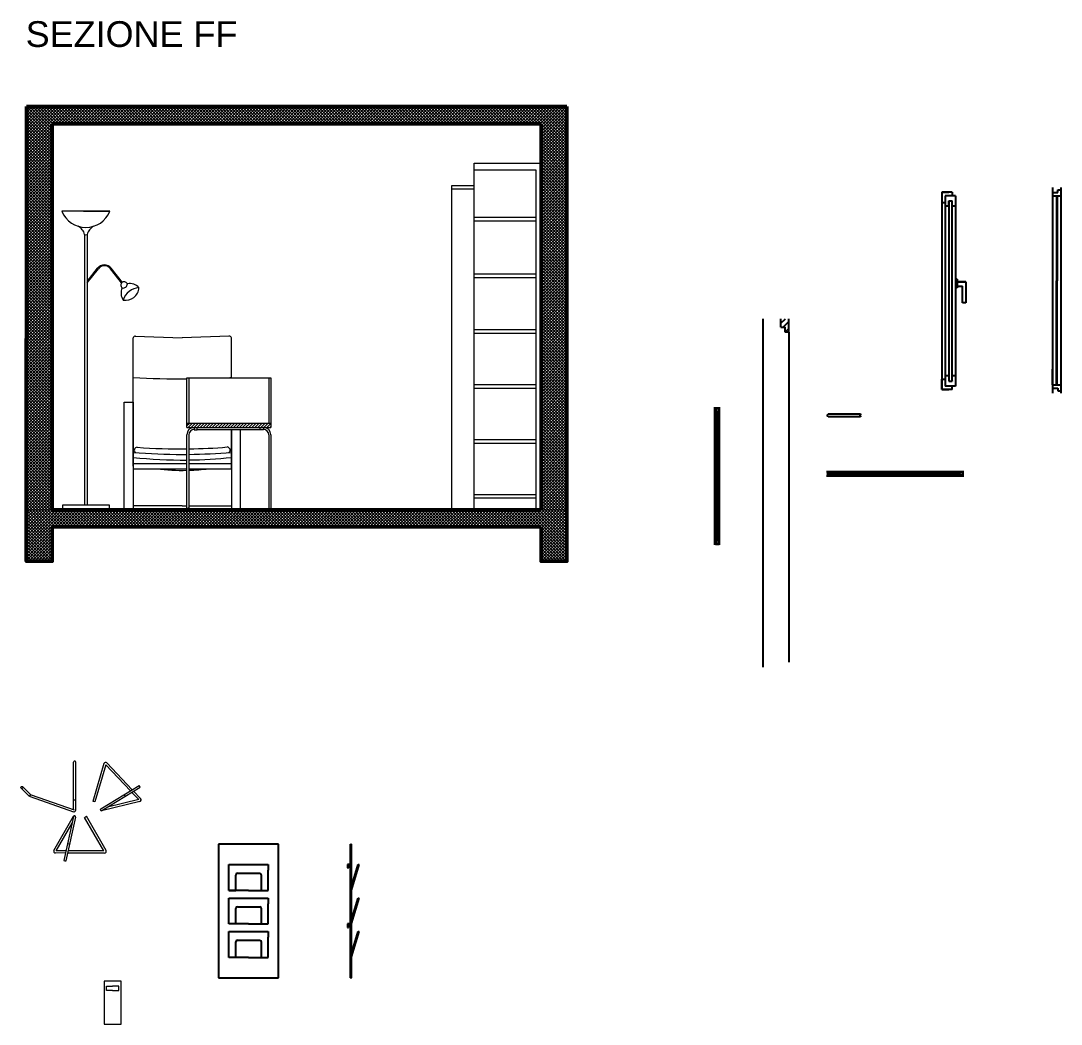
# Model space of a CAD drawing. Header units: millimetres. Extents: x 3258 to 5904, y 891 to 1994.
# Drawn here: x 5298 to 5904, y 1354 to 1938 of the extents above; entities that cross this region are included whole.
import ezdxf

# ---------------------------------------------------------------- set-up
doc = ezdxf.new("R2010")
doc.units = ezdxf.units.MM
doc.header["$LTSCALE"] = 0.5
for name, color, linetype in [('22££aggiunte', 7, 'Continuous'), ('22££arredo', 250, 'Continuous'), ('22££porte e finestre', 232, 'Continuous')]:
    doc.layers.add(name, color=color, linetype=linetype)
for name, color, linetype, lineweight in [('A-SECT-PATT', 8, 'Continuous', 18), ('AA - pareti sezionate', 7, 'Continuous', 50), ('AA- arredo', 8, 'Continuous', 18)]:
    doc.layers.add(name, color=color, linetype=linetype, lineweight=lineweight)
doc.styles.add('ARIAL', font='arial.ttf')

msp = doc.modelspace()

# ---------------------------------------------------------------- hatches: boundary and pattern name
at = {"layer": '22££aggiunte', "transparency": 33554687}
h = msp.add_hatch(dxfattribs=at)
h.set_pattern_fill('ANSI31', color=256, scale=0.8)
h.set_pattern_definition([(45, (5133.4018, 2023.614), (-1.796051, 1.796051), [])])
h.paths.add_polyline_path([(5745.57, 1759.77), (5745.58, 1764.56), (5741.06, 1764.56), (5741.09, 1759.77)])
at = {"layer": '22££aggiunte', "ltscale": 0.45, "transparency": 33554687}
h = msp.add_hatch(dxfattribs=at)
h.set_pattern_fill('ANSI31', color=256, scale=0.8)
h.set_pattern_definition([(45, (5133.815, 2023.614), (-1.796051, 1.796051), [])])
h.paths.add_polyline_path([(5745.57, 1759.77), (5743.57, 1759.77), (5743.57, 1756.77), (5745.57, 1756.77)])
at = {"layer": '22££aggiunte'}
h = msp.add_hatch(color=256, dxfattribs=at)
h.dxf.hatch_style = 1
h.paths.add_polyline_path([(5767.84, 1675.26), (5769.19, 1675.26), (5769.19, 1675.51), (5767.59, 1675.51), (5767.59, 1672.91), (5769.19, 1672.91), (5769.19, 1673.13), (5767.84, 1673.13)])
h.paths.add_polyline_path([(5847.65, 1675.51), (5846.05, 1675.51), (5846.05, 1675.26), (5847.4, 1675.26), (5847.4, 1673.13), (5846.05, 1673.13), (5846.05, 1672.88), (5847.65, 1672.88)])
at = {"layer": 'A-SECT-PATT', "true_color": 0x000000}
h = msp.add_hatch(dxfattribs=at)
h.set_pattern_fill('ANSI37', color=18, scale=10, style=0)
h.set_pattern_definition([(45, (-373.133, -16383.4028), (-0.88388348, 0.88388348), []), (135, (-373.133, -16383.4028), (-0.88388348, -0.88388348), [])])
h.paths.add_polyline_path([(5301.29, 1888.25), (5301.29, 1888.27), (5301.4, 1888.27), (5301.4, 1653.25), (5316.4, 1653.25), (5316.4, 1878.25), (5601.29, 1878.25), (5601.29, 1653.25), (5616.29, 1653.25), (5616.29, 1888.25)])
h = msp.add_hatch(dxfattribs=at)
h.set_pattern_fill('ANSI37', color=18, scale=10)
h.set_pattern_definition([(45, (9417.345, 216789.8001), (-0.8838834765, 0.8838834765), []), (135, (9417.345, 216789.8001), (-0.8838834765, -0.8838834765), [])])
h.paths.add_polyline_path([(5616.29, 1623.25), (5616.29, 1653.25), (5301.29, 1653.25), (5301.29, 1623.25), (5316.4, 1623.25), (5316.4, 1643.25), (5601.29, 1643.25), (5601.29, 1623.25)])
at = {"layer": 'AA- arredo'}
h = msp.add_hatch(dxfattribs=at)
h.set_pattern_fill('ANSI31', color=256, scale=10)
h.set_pattern_definition([(45, (-4031.6319, -23170.8706), (-0.883883476, 0.883883476), [])])
h.paths.add_polyline_path([(5394.8, 1703.81), (5394.8, 1701.25), (5443.8, 1701.25), (5443.8, 1703.81)])

# ---------------------------------------------------------------- linework, layer by layer
at = {"layer": '22££aggiunte'}
for p, q in [((5834.82, 1838.31), (5834.82, 1832.31)), ((5840.82, 1838.31), (5834.82, 1838.31)), ((5834.82, 1838.31), (5838.82, 1838.31)), ((5834.82, 1838.31), (5834.82, 1832.31)), ((5840.82, 1838.31), (5840.82, 1836.26)), ((5834.82, 1832.31), (5836.82, 1832.31)), ((5834.82, 1832.31), (5834.82, 1729.32)), ((5836.82, 1836.26), (5836.82, 1725.37)), ((5842.82, 1836.26), (5836.82, 1836.26)), ((5838.82, 1833.39), (5838.82, 1729.37)), ((5838.82, 1830.26), (5838.82, 1833.39)), ((5838.82, 1833.39), (5840.82, 1833.39)), ((5840.82, 1728.24), (5840.82, 1833.39)), ((5840.82, 1833.31), (5840.82, 1833.39)), ((5842.82, 1836.26), (5842.82, 1725.37)), ((5838.82, 1830.26), (5836.82, 1830.26)), ((5842.82, 1830.26), (5840.82, 1830.26)), ((5843.82, 1787.7), (5842.82, 1787.7)), ((5842.82, 1787.7), (5843.82, 1787.7)), ((5843.82, 1782.7), (5842.82, 1782.7)), ((5843.82, 1787.7), (5843.82, 1782.7)), ((5848.82, 1786.14), (5843.82, 1786.14)), ((5843.82, 1786.14), (5848.82, 1786.14)), ((5843.82, 1786.14), (5843.82, 1783.64)), ((5843.82, 1783.64), (5846.82, 1783.64)), ((5846.82, 1773.9), (5846.82, 1783.64)), ((5848.82, 1786.14), (5848.82, 1773.9)), ((5848.82, 1773.9), (5846.82, 1773.9)), ((5848.82, 1773.9), (5846.82, 1773.9)), ((5741.07, 1759.77), (5741.07, 1764.56)), ((5745.57, 1756.77), (5745.57, 1764.56)), ((5741.07, 1759.77), (5743.57, 1759.77)), ((5834.82, 1729.32), (5834.82, 1723.32)), ((5834.82, 1723.32), (5834.82, 1729.32)), ((5834.82, 1729.32), (5836.82, 1729.32)), ((5838.82, 1731.37), (5836.82, 1731.37)), ((5838.82, 1731.37), (5838.82, 1728.24)), ((5838.82, 1728.24), (5840.82, 1728.24)), ((5842.82, 1731.37), (5840.82, 1731.37)), ((5840.82, 1728.32), (5840.82, 1728.24)), ((5842.82, 1731.37), (5842.82, 1725.37)), ((5840.82, 1723.32), (5834.82, 1723.32)), ((5834.82, 1723.32), (5838.82, 1723.32)), ((5842.82, 1725.37), (5836.82, 1725.37)), ((5840.82, 1723.32), (5840.82, 1725.37)), ((5702.6, 1632.83), (5702.6, 1712.98)), ((5702.85, 1711.32), (5702.6, 1711.32)), ((5702.85, 1712.73), (5704.97, 1712.73)), ((5702.85, 1712.73), (5702.85, 1711.32)), ((5703.24, 1712.31), (5703.24, 1709.39)), ((5704.58, 1712.31), (5703.24, 1712.31)), ((5703.66, 1635.41), (5703.66, 1710.39)), ((5703.66, 1710.39), (5704.16, 1710.39)), ((5704.16, 1635.41), (5704.16, 1710.39)), ((5704.58, 1712.31), (5704.58, 1709.39)), ((5704.97, 1711.33), (5704.97, 1712.73)), ((5705.22, 1711.33), (5704.97, 1711.33)), ((5705.22, 1632.83), (5705.22, 1712.98)), ((5703.66, 1709.39), (5703.24, 1709.39)), ((5704.58, 1709.39), (5704.16, 1709.39)), ((5768.27, 1708.52), (5768.52, 1708.52)), ((5768.52, 1708.02), (5768.27, 1708.02)), ((5768.52, 1709.12), (5787.52, 1709.12)), ((5768.52, 1709.12), (5768.52, 1708.52)), ((5768.52, 1708.02), (5768.52, 1707.42)), ((5770.82, 1707.42), (5768.52, 1707.42)), ((5772.02, 1707.42), (5770.82, 1707.42)), ((5770.82, 1707.42), (5770.82, 1707.42)), ((5774.62, 1707.42), (5772.02, 1707.42)), ((5772.02, 1707.42), (5772.02, 1707.42)), ((5775.82, 1707.42), (5774.62, 1707.42)), ((5774.62, 1707.42), (5774.62, 1707.42)), ((5787.52, 1707.42), (5775.82, 1707.42)), ((5775.82, 1707.42), (5775.82, 1707.42)), ((5787.27, 1708.52), (5787.52, 1708.52)), ((5787.52, 1708.02), (5787.27, 1708.02)), ((5787.52, 1709.12), (5787.52, 1708.52)), ((5787.52, 1708.02), (5787.52, 1707.42)), ((5767.59, 1675.51), (5847.65, 1675.51)), ((5768.26, 1674.85), (5768.26, 1673.55)), ((5768.26, 1674.85), (5771.16, 1674.85)), ((5771.16, 1673.55), (5768.26, 1673.55)), ((5770.16, 1674.45), (5770.16, 1673.95)), ((5770.16, 1674.45), (5807.62, 1674.45)), ((5770.16, 1673.95), (5807.62, 1673.95)), ((5771.16, 1674.85), (5771.16, 1674.45)), ((5771.16, 1673.95), (5771.16, 1673.55)), ((5845.08, 1674.45), (5807.62, 1674.45)), ((5845.08, 1673.95), (5807.62, 1673.95)), ((5846.98, 1674.85), (5844.08, 1674.85)), ((5844.08, 1674.85), (5844.08, 1674.45)), ((5844.09, 1673.95), (5844.08, 1673.55)), ((5844.08, 1673.55), (5846.98, 1673.55)), ((5845.08, 1674.45), (5845.08, 1673.95)), ((5846.05, 1675.26), (5846.05, 1675.51)), ((5847.4, 1675.26), (5846.05, 1675.26)), ((5846.98, 1674.85), (5846.98, 1673.55)), ((5847.65, 1672.88), (5767.59, 1672.91)), ((5846.05, 1672.88), (5846.05, 1673.13)), ((5846.05, 1673.13), (5847.4, 1673.13)), ((5847.65, 1672.88), (5846.05, 1672.88)), ((5702.6, 1634.49), (5702.6, 1632.83)), ((5702.85, 1634.49), (5702.6, 1634.49)), ((5702.85, 1633.08), (5702.85, 1634.49)), ((5704.97, 1633.08), (5702.85, 1633.08)), ((5703.24, 1633.49), (5703.24, 1636.41)), ((5703.66, 1636.41), (5703.24, 1636.41)), ((5704.58, 1633.49), (5703.24, 1633.49)), ((5704.16, 1635.41), (5703.66, 1635.41)), ((5704.58, 1636.41), (5704.16, 1636.41)), ((5704.58, 1633.49), (5704.58, 1636.41)), ((5705.22, 1634.49), (5704.97, 1634.49)), ((5704.97, 1634.49), (5704.97, 1633.08))]:
    msp.add_line(p, q, dxfattribs=at)
at = {"layer": '22££aggiunte', "ltscale": 0.45}
for p, q in [((5730.57, 1764.56), (5730.57, 1561.56)), ((5743.57, 1756.77), (5743.57, 1759.77)), ((5745.57, 1756.77), (5743.57, 1756.77)), ((5745.57, 1756.77), (5745.57, 1564.57))]:
    msp.add_line(p, q, dxfattribs=at)
at = {"layer": '22££aggiunte'}
for centre in [(5768.27, 1708.27), (5787.27, 1708.27)]:
    msp.add_arc(centre, 0.25, 90, 270, dxfattribs=at)
at = {"layer": '22££arredo'}
for p, q in [((5413.3, 1458.48), (5413.3, 1380.48)), ((5448.3, 1458.48), (5413.3, 1458.48)), ((5448.3, 1380.48), (5448.3, 1458.48)), ((5490.22, 1380.48), (5490.22, 1458.48)), ((5490.22, 1458.48), (5490.72, 1458.48)), ((5490.72, 1380.48), (5490.72, 1458.48)), ((5419.3, 1431.43), (5419.3, 1446.53)), ((5419.3, 1446.53), (5442.3, 1446.53)), ((5442.3, 1446.53), (5442.3, 1443.18)), ((5442.3, 1431.43), (5442.3, 1443.18)), ((5490.22, 1446.53), (5488.52, 1446.53)), ((5488.52, 1446.53), (5488.52, 1444.53)), ((5488.52, 1444.53), (5489.02, 1444.53)), ((5489.02, 1444.53), (5489.02, 1446.1)), ((5489.02, 1446.1), (5490.22, 1446.1)), ((5490.72, 1433.58), (5494.65, 1446.53)), ((5490.72, 1431.68), (5495.22, 1446.53)), ((5494.65, 1446.53), (5495.22, 1446.53)), ((5423.3, 1431.43), (5423.3, 1440.43)), ((5424.3, 1441.43), (5437.3, 1441.43)), ((5438.3, 1431.43), (5438.3, 1440.43)), ((5430.8, 1431.43), (5419.3, 1431.43)), ((5419.3, 1431.43), (5423.3, 1431.43)), ((5430.8, 1431.43), (5442.3, 1431.43)), ((5419.3, 1411.93), (5419.3, 1427.03)), ((5419.3, 1427.03), (5442.3, 1427.03)), ((5442.3, 1427.03), (5442.3, 1423.68)), ((5490.72, 1414.08), (5494.65, 1427.03)), ((5490.72, 1412.18), (5495.22, 1427.03)), ((5494.65, 1427.03), (5495.22, 1427.03)), ((5423.3, 1411.93), (5423.3, 1420.93)), ((5424.3, 1421.93), (5437.3, 1421.93)), ((5438.3, 1411.93), (5438.3, 1420.93)), ((5442.3, 1411.93), (5442.3, 1423.68)), ((5430.8, 1411.93), (5419.3, 1411.93)), ((5419.3, 1392.43), (5419.3, 1407.53)), ((5419.3, 1407.53), (5442.3, 1407.53)), ((5430.8, 1411.93), (5442.3, 1411.93)), ((5442.3, 1407.53), (5442.3, 1404.18)), ((5488.52, 1411.93), (5490.22, 1411.93)), ((5490.22, 1411.93), (5488.52, 1411.93)), ((5488.52, 1411.93), (5488.52, 1409.93)), ((5488.52, 1409.93), (5489.02, 1409.93)), ((5489.02, 1409.93), (5489.02, 1411.5)), ((5489.02, 1411.5), (5490.22, 1411.5)), ((5490.72, 1394.58), (5494.65, 1407.53)), ((5490.72, 1392.68), (5495.22, 1407.53)), ((5494.65, 1407.53), (5495.22, 1407.53)), ((5423.3, 1392.43), (5423.3, 1401.43)), ((5424.3, 1402.43), (5437.3, 1402.43)), ((5438.3, 1392.43), (5438.3, 1401.43)), ((5442.3, 1392.43), (5442.3, 1404.18)), ((5430.8, 1392.43), (5419.3, 1392.43)), ((5430.8, 1392.43), (5442.3, 1392.43)), ((5413.3, 1380.48), (5448.3, 1380.48)), ((5490.22, 1380.48), (5490.72, 1380.48))]:
    msp.add_line(p, q, dxfattribs=at)
for centre, start, end in [((5424.3, 1440.43), 90, 180), ((5437.3, 1440.43), 0, 90), ((5424.3, 1420.93), 90, 180), ((5437.3, 1420.93), 0, 90), ((5424.3, 1401.43), 90, 180), ((5437.3, 1401.43), 0, 90)]:
    msp.add_arc(centre, 1, start, end, dxfattribs=at)
at = {"layer": '22££porte e finestre'}
for p, q in [((5899.38, 1841.16), (5899.38, 1838.16)), ((5899.38, 1838.16), (5902.38, 1838.16)), ((5899.38, 1838.16), (5899.38, 1836.16)), ((5902.13, 1838.16), (5901.63, 1838.16)), ((5902.38, 1838.16), (5902.38, 1839.66)), ((5902.38, 1839.66), (5904.38, 1839.66)), ((5904.38, 1721.16), (5904.38, 1841.16)), ((5899.38, 1836.16), (5899.38, 1721.16)), ((5899.38, 1836.16), (5904.38, 1836.16)), ((5901.63, 1836.16), (5901.63, 1786.66)), ((5902.13, 1836.16), (5902.13, 1786.66)), ((5901.63, 1726.16), (5901.63, 1786.66)), ((5902.13, 1726.16), (5902.13, 1786.66)), ((5899.38, 1733.16), (5899.38, 1735.16)), ((5899.38, 1726.16), (5899.38, 1733.16)), ((5899.38, 1726.16), (5904.38, 1726.16)), ((5899.38, 1724.16), (5902.38, 1724.16)), ((5902.38, 1724.16), (5902.38, 1722.66)), ((5902.38, 1722.66), (5904.38, 1722.66))]:
    msp.add_line(p, q, dxfattribs=at)
at = {"layer": 'AA - pareti sezionate'}
for p, q in [((5301.4, 1888.27), (5616.29, 1888.26)), ((5616.29, 1888.26), (5616.29, 1643.25)), ((5601.29, 1878.25), (5316.4, 1878.25)), ((5316.4, 1878.25), (5316.4, 1653.25)), ((5601.29, 1878.25), (5601.29, 1653.25)), ((5301.4, 1853.25), (5301.29, 1653.25)), ((5316.4, 1653.25), (5316.4, 1823.25)), ((5316.4, 1653.25), (5601.29, 1653.25)), ((5601.29, 1643.25), (5316.4, 1643.25))]:
    msp.add_line(p, q, dxfattribs=at)
for points in [[(5301.4, 1853.25), (5301.4, 1853.25), (5301.4, 1888.27)], [(5316.4, 1643.25), (5316.4, 1623.25), (5301.29, 1623.25), (5301.29, 1653.25), (5301.29, 1653.25)], [(5616.29, 1643.25), (5616.29, 1623.25), (5601.29, 1623.25), (5601.29, 1643.25)]]:
    msp.add_lwpolyline(points, dxfattribs=at)
at = {"layer": 'AA- arredo'}
for p, q in [((5562.29, 1855.25), (5601.29, 1855.25)), ((5562.29, 1653.25), (5562.29, 1855.25)), ((5598.4, 1851.25), (5562.29, 1851.25)), ((5598.4, 1653.25), (5598.4, 1851.25)), ((5549.32, 1653.25), (5549.32, 1842.25)), ((5549.32, 1842.25), (5562.29, 1842.25)), ((5549.32, 1840.25), (5562.29, 1840.25)), ((5349.98, 1827.25), (5321.98, 1827.25)), ((5334.63, 1827.25), (5337.33, 1827.25)), ((5335.98, 1827.25), (5349.98, 1827.25)), ((5562.29, 1823.76), (5598.29, 1823.76)), ((5598.29, 1821.46), (5562.29, 1821.46)), ((5598.29, 1823.76), (5598.29, 1821.46)), ((5335.24, 1813.64), (5335.24, 1656.25)), ((5336.71, 1813.64), (5336.71, 1786.34)), ((5336.71, 1786.34), (5342.84, 1794.09)), ((5336.71, 1785.49), (5343.26, 1793.76)), ((5356.84, 1785.46), (5350.27, 1793.76)), ((5357.24, 1785.81), (5350.69, 1794.09)), ((5562.29, 1790.76), (5598.29, 1790.76)), ((5598.29, 1790.76), (5598.29, 1788.46)), ((5336.71, 1785.49), (5336.71, 1656.25)), ((5598.29, 1788.46), (5562.29, 1788.46)), ((5562.29, 1758.26), (5598.29, 1758.26)), ((5598.29, 1755.96), (5562.29, 1755.96)), ((5598.29, 1758.26), (5598.29, 1755.96)), ((5394.8, 1730.25), (5443.8, 1730.25)), ((5394.8, 1701.25), (5394.8, 1730.25)), ((5396.04, 1730.25), (5396.04, 1703.81)), ((5442.56, 1730.25), (5442.56, 1703.81)), ((5443.8, 1730.25), (5443.8, 1701.25)), ((5562.29, 1726.26), (5598.29, 1726.26)), ((5598.29, 1723.96), (5562.29, 1723.96)), ((5598.29, 1726.26), (5598.29, 1723.96)), ((5394.8, 1703.81), (5443.8, 1703.81)), ((5394.8, 1701.25), (5443.8, 1701.25)), ((5399.04, 1701.25), (5399.04, 1699.87)), ((5399.04, 1699.87), (5400.94, 1699.87)), ((5400.94, 1699.87), (5400.94, 1701.25)), ((5400.94, 1700.01), (5437.65, 1700.01)), ((5437.65, 1699.87), (5437.65, 1701.25)), ((5439.56, 1699.87), (5437.65, 1699.87)), ((5439.56, 1701.25), (5439.56, 1699.87)), ((5394.8, 1653.87), (5394.8, 1697.01)), ((5394.8, 1653.87), (5394.8, 1697.01)), ((5396.04, 1697.01), (5396.04, 1653.87)), ((5442.56, 1697.01), (5442.56, 1653.87)), ((5443.8, 1697.01), (5443.8, 1653.87)), ((5562.29, 1694.26), (5598.29, 1694.26)), ((5598.29, 1691.96), (5562.29, 1691.96)), ((5598.29, 1694.26), (5598.29, 1691.96)), ((5562.29, 1662.26), (5598.29, 1662.26)), ((5598.29, 1662.26), (5598.29, 1659.96)), ((5322.48, 1653.25), (5322.48, 1656.25)), ((5322.48, 1656.25), (5349.48, 1656.25)), ((5349.48, 1656.25), (5349.48, 1653.25)), ((5392.14, 1655.54), (5363.54, 1655.54)), ((5363.54, 1655.54), (5363.54, 1653.38)), ((5392.18, 1655.54), (5394.8, 1655.54)), ((5396.04, 1655.54), (5420.77, 1655.54)), ((5420.77, 1655.54), (5420.77, 1653.38)), ((5598.29, 1659.96), (5562.29, 1659.96)), ((5598.4, 1659.96), (5598.29, 1659.96)), ((5328.86, 1478.6), (5328.86, 1506.22)), ((5330.06, 1478.17), (5330.06, 1506.21)), ((5346.54, 1505.34), (5339.98, 1483.33)), ((5347.59, 1504.64), (5341.12, 1482.99)), ((5299.09, 1491.94), (5303.45, 1487.64)), ((5344.65, 1479.02), (5367.03, 1492.59)), ((5345.27, 1477.99), (5367.65, 1491.57)), ((5298.25, 1491.08), (5302.8, 1486.59)), ((5303.55, 1486.13), (5328.86, 1477.31)), ((5304.2, 1487.17), (5329.22, 1478.48)), ((5330.06, 1483.97), (5328.86, 1483.97)), ((5341.12, 1482.99), (5339.98, 1483.33)), ((5328.77, 1474.48), (5323.23, 1448.89)), ((5329.94, 1474.22), (5324.4, 1448.64)), ((5328.86, 1477.31), (5328.86, 1477.32)), ((5330.05, 1478.17), (5330.06, 1478.17)), ((5335.25, 1474.05), (5336.29, 1474.65)), ((5346.53, 1454.47), (5335.25, 1474.05)), ((5347.75, 1454.74), (5336.29, 1474.65)), ((5356.6, 1378.51), (5346.6, 1378.51)), ((5346.6, 1378.51), (5346.6, 1353.51)), ((5356.6, 1353.51), (5356.6, 1378.51)), ((5347.96, 1373.09), (5347.96, 1375.68)), ((5347.96, 1375.68), (5351.6, 1375.68)), ((5351.6, 1373.09), (5347.96, 1373.09)), ((5355.24, 1375.68), (5351.6, 1375.68)), ((5351.6, 1373.09), (5355.24, 1373.09)), ((5355.24, 1373.09), (5355.24, 1375.68)), ((5346.6, 1353.51), (5356.6, 1353.51))]:
    msp.add_line(p, q, dxfattribs=at)
for points in [[(5363.54, 1678.6), (5363.54, 1753.42)], [(5364.76, 1754.48), (5392.14, 1753.38)], [(5419.56, 1754.48), (5392.18, 1753.38)], [(5420.77, 1730.25), (5420.77, 1753.42)], [(5420.77, 1700.01), (5420.77, 1653.25), (5426.06, 1653.25), (5426.06, 1700.01)], [(5420.77, 1678.6), (5420.77, 1700.01)], [(5394.8, 1679.98), (5363.54, 1679.98), (5363.54, 1677.17), (5394.8, 1677.17)], [(5396.04, 1677.17), (5420.77, 1677.17), (5420.77, 1679.98), (5396.04, 1679.98)], [(5347.59, 1504.64), (5361.93, 1489.5)], [(5348.23, 1505.74), (5362.99, 1490.14)], [(5362.78, 1488.61), (5366.79, 1484.37), (5348.56, 1479.99)], [(5363.83, 1489.25), (5367.9, 1484.94)], [(5367.41, 1483.28), (5345.1, 1477.92)], [(5317.39, 1454.77), (5328.84, 1474.65)], [(5324.44, 1454.47), (5318.6, 1454.47), (5327.96, 1470.71)], [(5324.18, 1453.26), (5318.25, 1453.27)], [(5346.88, 1453.24), (5325.41, 1453.26)], [(5346.53, 1454.47), (5325.67, 1454.47)]]:
    msp.add_lwpolyline(points, dxfattribs=at)
msp.add_lwpolyline([(5358.25, 1716.01), (5363.54, 1716.01), (5363.54, 1653.25), (5358.25, 1653.25)], close=True, dxfattribs=at)
for centre, radius in [((5395.42, 1653.87), 0.619), ((5298.67, 1491.51), 0.6)]:
    msp.add_circle(centre, radius, dxfattribs=at)
for centre, radius, start, end in [((5335.98, 1832.89), 15.09, 201.94503, 338.05497), ((5328.13, 1811.98), 7.3, 13.16341, 63.16423), ((5335.98, 1815.5), 2, 248.32782, 291.67218), ((5343.82, 1811.98), 7.3, 116.83577, 166.83659), ((5346.77, 1790.99), 5, 38.32513, 141.67487), ((5346.77, 1790.99), 4.47, 38.32513, 141.67487), ((5358.22, 1784.33), 1.81, 75.47583, 189.78322), ((5359.04, 1784.35), 2.63, 176.41706, 223.15697), ((5357.59, 1785.13), 2.62, 259.59525, 356.42275), ((5359.1, 1783.21), 7.85, 259.88356, 356.38186), ((5367.69, 1772.28), 10.46, 94.10927, 162.15614), ((5358.03, 1783.57), 2.59, 32.58018, 75.47583), ((5361.55, 1777.85), 7.25, 42.10058, 100.6938), ((5363.73, 1779.56), 7.25, 155.57161, 214.16484), ((5364.88, 1753.11), 1.38, 84.76045, 167.23896), ((5419.43, 1753.11), 1.38, 12.76104, 95.23955), ((5391.66, 2301.8), 572.21, 267.18377, 270.3147), ((5391.66, 2301.8), 572.21, 272.7302, 272.9169), ((5399.04, 1697.01), 4.24, 90, 180), ((5399.04, 1697.01), 3, 90, 180), ((5439.56, 1697.01), 4.24, 0, 90), ((5439.56, 1697.01), 3, 0, 90), ((5392.24, 2046.97), 361.42, 265.44607, 269.9874), ((5365.97, 1687.98), 1.74, 91.58963, 233.4658), ((5391.21, 2010.31), 321.59, 265.49097, 270.64007), ((5392.08, 2046.97), 361.42, 270.0126, 270.43125), ((5391.21, 2010.31), 321.59, 270.86056, 274.84716), ((5392.08, 2046.97), 361.42, 270.62743, 274.55393), ((5418.21, 1688.02), 1.86, 309.0847, 84.72961), ((5392.16, 1947.14), 264.87, 263.79769, 270.57126), ((5392.16, 1947.14), 264.87, 270.83896, 276.20231), ((5392.38, 1800.54), 124.3, 263.00986, 271.11468), ((5392.38, 1800.54), 124.3, 271.68524, 276.99014), ((5329.46, 1506.21), 0.6, 359.40503, 180), ((5347.5, 1505.06), 1, 43.40353, 163.38385), ((5365.37, 1490.88), 2.38, 16.64339, 45.82271), ((5304.21, 1488.02), 2, 225.40751, 250.79932), ((5301.33, 1488.63), 2.94, 308.20948, 332.72835), ((5304.86, 1489.06), 2, 225.40751, 250.79932), ((5356.63, 1485.6), 2.38, 16.64339, 45.82271), ((5367.17, 1484.26), 1, 283.51219, 43.40353), ((5329.06, 1478.3), 1, 250.79932, 0), ((5329.36, 1474.35), 0.6, 347.78503, 167.78503), ((5344.96, 1478.51), 0.6, 121.23305, 301.23305), ((5326.48, 1461), 2.38, 243.19537, 272.37469), ((5318.25, 1454.27), 1, 150.06417, 269.95551), ((5346.88, 1454.24), 1, 269.95551, 29.93583), ((5324.31, 1451.02), 2.38, 243.19537, 272.37469)]:
    msp.add_arc(centre, radius, start, end, dxfattribs=at)

# ---------------------------------------------------------------- texts
at = {"layer": 'AA - pareti sezionate', "insert": (5300.9, 1937.99), "char_height": 15, "attachment_point": 1, "style": 'ARIAL'}
msp.add_mtext_dynamic_manual_height_columns('SEZIONE FF', width=173.5939, gutter_width=12.5, heights=[15.52], dxfattribs=at)

doc.saveas('drawing.dxf')
